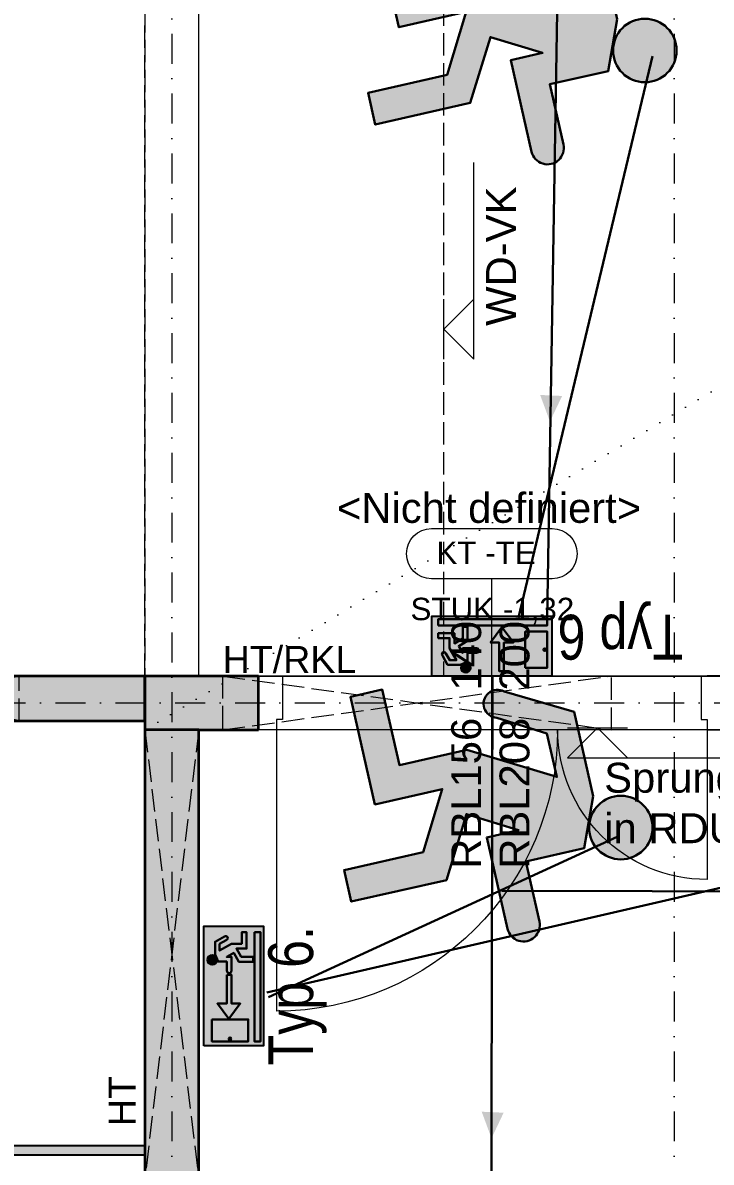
# Model space of a CAD drawing. Header units: millimetres. Extents: x 32522367 to 32638135, y 41424826 to 41540167.
# Drawn here: x 32553661 to 32555962, y 41517788 to 41521597 of the extents above; entities that cross this region are included whole.
import ezdxf
from ezdxf.enums import TextEntityAlignment as Align

# ---------------------------------------------------------------- set-up
doc = ezdxf.new("R2010")
doc.units = ezdxf.units.MM
for name, pattern in [('Punktlinie weit', [0.05, 0, -0.05]), ('Raster', [0.2, 0.1, -0.05, 0, -0.05]), ('Strichlinie eng', [0.1, 0.075, -0.025]), ('Strichlinie weit', [0.2, 0.15, -0.05]), ('Untersicht', [0.1, 0.075, -0.025])]:
    doc.linetypes.add(name, pattern=pattern)
for name, color, linetype in [('000 Achsraster Haupt', 251, 'Continuous'), ('120 Wand Innen tragend', 251, 'Continuous'), ('130 Wand Innen', 251, 'Continuous'), ('215 DVK darüber', 251, 'Continuous'), ('220 Bodenaufbau', 251, 'Continuous'), ('240 Unterdaemmung', 251, 'Continuous'), ('811 Raum 2.Erschließung_ Nebenräume_Allg.räume_Technik', 251, 'Continuous'), ('955 Polierplan Beschriftung', 251, 'Continuous'), ('956 Fensternummer', 251, 'Continuous'), ('Archicad Tür-Marker', 251, 'Continuous'), ('Archicad Türen', 251, 'Continuous'), ('dp_GE_SIBEL', 80, 'Continuous')]:
    doc.layers.add(name, color=color, linetype=linetype)
for name, color, linetype, lineweight in [('000 Achsraster Haupt_Stift_Nr__1', 251, 'Continuous', 13), ('120 Wand Innen tragend_Stift_Nr__1', 251, 'Continuous', 13), ('120 Wand Innen tragend_Stift_Nr__23', 251, 'Continuous', 13), ('120 Wand Innen tragend_Stift_Nr__24', 251, 'Continuous', 13), ('120 Wand Innen tragend_Stift_Nr__6', 251, 'Continuous', 13), ('120 Wand Innen tragend_Stift_Nr__8', 251, 'Continuous', 35), ('130 Wand Innen_Stift_Nr__26', 251, 'Continuous', 13), ('130 Wand Innen_Stift_Nr__7', 251, 'Continuous', 25), ('215 DVK darüber_Stift_Nr__17', 251, 'Continuous', 18), ('220 Bodenaufbau_Stift_Nr__6', 251, 'Continuous', 13), ('240 Unterdaemmung_Stift_Nr__1', 251, 'Continuous', 13), ('240 Unterdaemmung_Stift_Nr__6', 251, 'Continuous', 13), ('955 Polierplan Beschriftung_Stift_Nr__1', 251, 'Continuous', 13), ('956 Durchbruch Beschriftung_Stift_Nr__61', 251, 'Continuous', 25), ('956 Fensternummer_Stift_Nr__1', 251, 'Continuous', 13), ('970 Brandschutz Beschriftung.Texte_ Bemaßung_ Symbole_ Fluchtwege_Stift_Nr__121', 251, 'Continuous', 13), ('Archicad Tür-Marker_Stift_Nr__1', 251, 'Continuous', 13), ('Archicad Türen_Stift_Nr__1', 251, 'Continuous', 13), ('Archicad Türen_Stift_Nr__7', 251, 'Continuous', 25), ('Archicad Türen_Stift_Nr__8', 251, 'Continuous', 35), ('dp_GE_ST_Attribut_Attribut1', 250, 'Continuous', 5)]:
    doc.layers.add(name, color=color, linetype=linetype, lineweight=lineweight)
doc.layers.add('E2_LEHR_MENSCH_NATIVE', color=112, linetype='Continuous', lineweight=35, true_color=0x20dd55)
doc.layers.add('E2_LEHR_WEG_B_INTERPRETATION', color=112, linetype='Continuous', lineweight=80, true_color=0x20dd55)
doc.layers.add('E_NACHRTECH', color=3, linetype='Continuous', true_color=0x00fa00)
doc.styles.add('DPG_TXT', font='arial.ttf', dxfattribs={"width": 0.8})
doc.styles.add('ERSTELLTER_STIL_1', font='arial.ttf')

# ---------------------------------------------------------------- blocks, each defined once
blk = doc.blocks.new('9809550')
at = {"color": 18, "lineweight": 30, "true_color": 0x000000}
for points in [[(423921.7, 99168.8), (423956.8, 99168.8), (423956.8, 99202.9), (423984.5, 99214.5), (424033.7, 99214.5), (424053.8, 99178.3)], [(424040.2, 99170.9), (424025.2, 99196.7), (423999.7, 99196.8), (424026.2, 99150.3), (424026.2, 99110.9), (424070.2, 99110.9), (424070.2, 99092.3), (424007.5, 99092.3), (424007.5, 99131.7), (423975, 99113.1), (423975, 99067), (423956.5, 99067), (423956.5, 99122.4), (423990.5, 99141.9), (423975.1, 99168.8), (423975.1, 99150.2), (423921.7, 99150.3)]]:
    blk.add_lwpolyline(points, dxfattribs=at)
blk.add_circle((423963.6, 99225.9), 18.1, dxfattribs=at)
for centre, radius, start, end in [((423921.7, 99159.5), 9.27, 89.9849, 270.0151), ((424047.8, 99173.1), 7.96, 195.7299, 41.4005)]:
    blk.add_arc(centre, radius, start, end, dxfattribs=at)
blk = doc.blocks.new('RIVO_ARR_left')
at = {"true_color": 0x56c81e}
h = blk.add_hatch(color=72, dxfattribs=at)
h.dxf.hatch_style = 1
h.paths.add_polyline_path([(2487.16, 1644.96), (2487.16, 1636.12), (2504.83, 1636.12), (2504.83, 1644.96)])
h.paths.add_polyline_path([(2497.62, 1641.55), (2497.63, 1640.85), (2493.39, 1640.85), (2493.39, 1639.56), (2491.13, 1641.24), (2493.4, 1642.94), (2493.4, 1641.55)], flags=16)
h.paths.add_polyline_path([(2498.26, 1641.55), (2499.6, 1641.55), (2499.6, 1642.85), (2500.12, 1643.09, -0.535619), (2499.17, 1643.72, -1), (2500.55, 1643.72, -0.302406), (2500.12, 1643.09), (2500.66, 1643.29), (2502.53, 1643.29), (2503.29, 1641.91, -1.25347), (2502.78, 1641.63), (2502.2, 1642.61), (2501.24, 1642.61), (2502.24, 1640.84), (2502.24, 1639.34), (2503.92, 1639.34), (2503.92, 1638.63), (2501.53, 1638.63), (2501.53, 1640.13), (2500.29, 1639.43), (2500.29, 1637.67), (2499.59, 1637.67), (2499.59, 1639.78), (2500.88, 1640.52), (2500.3, 1641.55), (2500.3, 1640.84), (2498.26, 1640.84, -1)], flags=16)
h.paths.add_polyline_path([(2491.07, 1638.39), (2487.82, 1638.39), (2487.82, 1643.74), (2491.07, 1643.74)], flags=16)
h.paths.add_polyline_path([(2503.92, 1637.48), (2503.92, 1636.57), (2487.82, 1636.57), (2487.82, 1637.48)], flags=16)
h.paths.add_polyline_path([(2488.38, 1641.07, -1), (2488, 1641.07, -1)], flags=0)
at = {"true_color": 0xffffff}
h = blk.add_hatch(color=7, dxfattribs=at)
h.dxf.hatch_style = 1
h.paths.add_polyline_path([(2487.82, 1638.39), (2491.07, 1638.39), (2491.07, 1643.74), (2487.82, 1643.74)])
h.paths.add_polyline_path([(2488.38, 1641.07, -1), (2488, 1641.07, -1)], flags=16)
h = blk.add_hatch(color=7, dxfattribs=at)
h.dxf.hatch_style = 1
h.paths.add_polyline_path([(2500.55, 1643.72, 1), (2499.17, 1643.72, 1)])
h = blk.add_hatch(color=7, dxfattribs=at)
h.dxf.hatch_style = 1
h.paths.add_polyline_path([(2493.39, 1639.56), (2493.39, 1640.85), (2497.63, 1640.85), (2497.62, 1641.55), (2493.4, 1641.55), (2493.4, 1642.94), (2491.13, 1641.24)])
h = blk.add_hatch(color=7, dxfattribs=at)
h.dxf.hatch_style = 1
h.paths.add_polyline_path([(2500.88, 1640.52), (2499.59, 1639.78), (2499.59, 1637.67), (2500.29, 1637.67), (2500.29, 1639.43), (2501.53, 1640.13), (2501.53, 1638.63), (2503.92, 1638.63), (2503.92, 1639.34), (2502.24, 1639.34), (2502.24, 1640.84), (2501.24, 1642.61), (2502.2, 1642.61), (2502.78, 1641.63, 1.25347), (2503.29, 1641.91), (2502.53, 1643.29), (2500.66, 1643.29), (2499.6, 1642.85), (2499.6, 1641.55), (2498.26, 1641.55, 1), (2498.26, 1640.84), (2500.3, 1640.84), (2500.3, 1641.55)])
h = blk.add_hatch(color=7, dxfattribs=at)
h.dxf.hatch_style = 1
h.paths.add_polyline_path([(2488.38, 1641.07, 1), (2488, 1641.07, 1)])
h = blk.add_hatch(color=7, dxfattribs=at)
h.dxf.hatch_style = 1
h.paths.add_polyline_path([(2487.82, 1637.48), (2487.82, 1636.57), (2503.92, 1636.57), (2503.92, 1637.48)])
blk.add_lwpolyline([(2487.16, 1644.96), (2504.83, 1644.96), (2504.83, 1636.12), (2487.16, 1636.12)], close=True)
at = {"color": 18, "lineweight": 30, "true_color": 0x000000}
for points in [[(2491.07, 1643.74), (2487.82, 1643.74), (2487.82, 1638.39), (2491.07, 1638.39)], [(2503.92, 1637.48), (2487.82, 1637.48), (2487.82, 1636.57), (2503.92, 1636.57)]]:
    blk.add_lwpolyline(points, close=True, dxfattribs=at)
blk.add_lwpolyline([(2497.62, 1641.55), (2493.4, 1641.55), (2493.4, 1642.94), (2491.13, 1641.24), (2493.39, 1639.56), (2493.39, 1640.85), (2497.63, 1640.85), (2497.62, 1641.55)], dxfattribs=at)
blk.add_circle((2488.19, 1641.07), 0.19, dxfattribs=at)
at = {"xscale": 0.0381026673526157, "yscale": 0.0381026673526157, "zscale": 0.0381026673526157}
blk.add_blockref('9809550', (-13654.29, -2137.05), dxfattribs=at)
blk = doc.blocks.new('RIVO_ARR_down')
at = {"true_color": 0x56c81e}
h = blk.add_hatch(color=72, dxfattribs=at)
h.dxf.hatch_style = 1
h.paths.add_polyline_path([(2487.16, 1656.78), (2487.16, 1647.95), (2504.83, 1647.95), (2504.83, 1656.78)])
h.paths.add_polyline_path([(2496.19, 1651.84), (2494.51, 1649.58), (2492.81, 1651.85), (2494.2, 1651.85), (2494.2, 1656.07), (2494.9, 1656.08), (2494.9, 1651.84)], flags=16)
h.paths.add_polyline_path([(2498.26, 1653.37), (2499.6, 1653.37), (2499.6, 1654.67), (2500.12, 1654.91, -0.535619), (2499.17, 1655.55, -1), (2500.55, 1655.55, -0.302406), (2500.12, 1654.91), (2500.66, 1655.11), (2502.53, 1655.11), (2503.29, 1653.73, -1.25347), (2502.78, 1653.45), (2502.2, 1654.43), (2501.24, 1654.44), (2502.24, 1652.67), (2502.24, 1651.16), (2503.92, 1651.16), (2503.92, 1650.46), (2501.53, 1650.46), (2501.53, 1651.96), (2500.29, 1651.25), (2500.29, 1649.49), (2499.59, 1649.49), (2499.59, 1651.6), (2500.88, 1652.34), (2500.3, 1653.37), (2500.3, 1652.66), (2498.26, 1652.67, -1)], flags=16)
h.paths.add_polyline_path([(2503.92, 1649.3), (2503.92, 1648.39), (2487.82, 1648.39), (2487.82, 1649.3)], flags=16)
h.paths.add_polyline_path([(2491.07, 1650.21), (2487.82, 1650.21), (2487.82, 1655.56), (2491.07, 1655.56)], flags=16)
h.paths.add_polyline_path([(2488, 1652.89, -1), (2488.38, 1652.89, -1)], flags=0)
at = {"true_color": 0xffffff}
h = blk.add_hatch(color=7, dxfattribs=at)
h.dxf.hatch_style = 1
h.paths.add_polyline_path([(2487.82, 1655.56), (2487.82, 1650.21), (2491.07, 1650.21), (2491.07, 1655.56)])
h.paths.add_polyline_path([(2488.38, 1652.89, -1), (2488, 1652.89, -1)], flags=16)
h = blk.add_hatch(color=7, dxfattribs=at)
h.dxf.hatch_style = 1
h.paths.add_polyline_path([(2494.9, 1651.84), (2494.9, 1656.08), (2494.2, 1656.07), (2494.2, 1651.85), (2492.81, 1651.85), (2494.51, 1649.58), (2496.19, 1651.84)])
h = blk.add_hatch(color=7, dxfattribs=at)
h.dxf.hatch_style = 1
h.paths.add_polyline_path([(2499.6, 1653.37), (2498.26, 1653.37, 1), (2498.26, 1652.67), (2500.3, 1652.66), (2500.3, 1653.37), (2500.88, 1652.34), (2499.59, 1651.6), (2499.59, 1649.49), (2500.29, 1649.49), (2500.29, 1651.25), (2501.53, 1651.96), (2501.53, 1650.46), (2503.92, 1650.46), (2503.92, 1651.16), (2502.24, 1651.16), (2502.24, 1652.67), (2501.24, 1654.44), (2502.2, 1654.43), (2502.78, 1653.45, 1.25347), (2503.29, 1653.73), (2502.53, 1655.11), (2500.66, 1655.11), (2499.6, 1654.67)])
h = blk.add_hatch(color=7, dxfattribs=at)
h.dxf.hatch_style = 1
h.paths.add_polyline_path([(2499.17, 1655.55, 1), (2500.55, 1655.55, 1)])
h = blk.add_hatch(color=7, dxfattribs=at)
h.dxf.hatch_style = 1
h.paths.add_polyline_path([(2488, 1652.89, 1), (2488.38, 1652.89, 1)])
h = blk.add_hatch(color=7, dxfattribs=at)
h.dxf.hatch_style = 1
h.paths.add_polyline_path([(2487.82, 1649.3), (2487.82, 1648.39), (2503.92, 1648.39), (2503.92, 1649.3)])
blk.add_lwpolyline([(2487.16, 1656.78), (2504.83, 1656.78), (2504.83, 1647.95), (2487.16, 1647.95)], close=True)
at = {"color": 18, "lineweight": 30, "true_color": 0x000000}
for points in [[(2491.07, 1655.56), (2487.82, 1655.56), (2487.82, 1650.21), (2491.07, 1650.21)], [(2503.92, 1649.3), (2487.82, 1649.3), (2487.82, 1648.39), (2503.92, 1648.39)]]:
    blk.add_lwpolyline(points, close=True, dxfattribs=at)
blk.add_lwpolyline([(2494.2, 1656.07), (2494.2, 1651.85), (2492.81, 1651.85), (2494.51, 1649.58), (2496.19, 1651.84), (2494.9, 1651.84), (2494.9, 1656.08), (2494.2, 1656.07)], dxfattribs=at)
blk.add_circle((2488.19, 1652.89), 0.19, dxfattribs=at)
at = {"xscale": 0.0381026673526157, "yscale": 0.0381026673526157, "zscale": 0.0381026673526157}
blk.add_blockref('9809550', (-13654.29, -2125.22), dxfattribs=at)
blk = doc.blocks.new('Decke_5', base_point=(22.3658, 74.4142))
at = {"layer": '240 Unterdaemmung_Stift_Nr__6', "color": 7, "linetype": 'Strichlinie eng', "lineweight": 13, "flags": 128}
blk.add_lwpolyline([(30.6554, 75.3157), (31.9229, 79.6336), (24.5347, 81.8024), (22.3658, 74.4142), (29.7541, 72.2453), (30.3737, 74.3562)], dxfattribs=at)
blk = doc.blocks.new('Decke_16', base_point=(24.3313, 82.1748))
at = {"layer": '220 Bodenaufbau_Stift_Nr__6', "color": 7, "linetype": 'Continuous', "lineweight": 13, "flags": 128}
blk.add_lwpolyline([(59.3435, 55.1382), (36.9197, 61.7208), (37.2409, 62.8147), (35.5329, 63.316), (36.3329, 66.0411), (34.577, 66.5565), (35.7318, 70.4905), (29.7541, 72.2453), (27.0697, 63.1012), (28.6817, 62.628), (28.1015, 60.6514), (28.9938, 60.3894), (28.2727, 57.9331), (27.6682, 58.1105), (26.8711, 55.3951), (27.7443, 55.1388), (27.4133, 54.0114)], dxfattribs=at)
blk = doc.blocks.new('Decke_17', base_point=(29.8761, 72.0219))
at = {"layer": '220 Bodenaufbau_Stift_Nr__6', "color": 7, "linetype": 'Continuous', "lineweight": 13, "flags": 128}
blk.add_lwpolyline([(29.8761, 72.0219), (27.2931, 63.2232), (36.3893, 60.5529), (37.0343, 62.7502), (35.2976, 63.26), (35.4075, 63.6343), (34.2273, 63.9807), (34.1174, 63.6065), (33.5705, 63.7671), (35.5084, 70.3685)], close=True, dxfattribs=at)
blk = doc.blocks.new('Decke_18', base_point=(20.5208, 68.1293))
at = {"layer": '240 Unterdaemmung_Stift_Nr__6', "color": 7, "linetype": 'Strichlinie eng', "lineweight": 13, "flags": 128}
blk.add_lwpolyline([(20.5208, 68.1293), (23.4282, 67.2758), (23.0846, 66.1053), (27.5655, 64.7899), (29.7118, 72.1014), (22.3236, 74.2702)], close=True, dxfattribs=at)
blk = doc.blocks.new('Decke_30', base_point=(31.7613, 79.0832))
at = {"layer": '240 Unterdaemmung_Stift_Nr__6', "color": 7, "linetype": 'Strichlinie eng', "lineweight": 13, "flags": 128}
blk.add_lwpolyline([(31.7613, 79.0832), (29.7541, 72.2453), (30.7136, 71.9636), (32.7209, 78.8015)], dxfattribs=at)
blk = doc.blocks.new('Öffnung_48')
at = {"layer": '120 Wand Innen tragend_Stift_Nr__1', "color": 7, "linetype": 'Untersicht', "lineweight": 13}
for p, q in [((30.0035, 72.1721), (31.2002, 71.6332)), ((29.9528, 71.9994), (31.2509, 71.8059))]:
    blk.add_line(p, q, dxfattribs=at)
at = {"layer": '120 Wand Innen tragend_Stift_Nr__6', "color": 7, "linetype": 'Untersicht', "lineweight": 13, "flags": 128}
for points in [[(30.0035, 72.1721), (29.9528, 71.9994)], [(31.2002, 71.6332), (31.2509, 71.8059)]]:
    blk.add_lwpolyline(points, dxfattribs=at)
at = {"layer": '120 Wand Innen tragend_Stift_Nr__8', "color": 7, "linetype": 'Continuous', "lineweight": 35, "flags": 128}
for points in [[(30.1187, 72.1383), (30.0035, 72.1721)], [(29.9528, 71.9994), (30.068, 71.9656)]]:
    blk.add_lwpolyline(points, dxfattribs=at)
blk = doc.blocks.new('Öffnung_52')
at = {"layer": '120 Wand Innen tragend_Stift_Nr__1', "color": 7, "linetype": 'Untersicht', "lineweight": 13}
for p, q in [((29.3088, 72.2197), (28.7753, 72.5326)), ((29.351, 72.3636), (28.733, 72.3887))]:
    blk.add_line(p, q, dxfattribs=at)
at = {"layer": '120 Wand Innen tragend_Stift_Nr__6', "color": 7, "linetype": 'Untersicht', "lineweight": 13, "flags": 128}
for points in [[(28.7753, 72.5326), (28.733, 72.3887)], [(29.3088, 72.2197), (29.351, 72.3636)]]:
    blk.add_lwpolyline(points, dxfattribs=at)
at = {"layer": '120 Wand Innen tragend_Stift_Nr__8', "color": 7, "linetype": 'Continuous', "lineweight": 35, "flags": 128}
for points in [[(29.351, 72.3636), (28.7753, 72.5326)], [(28.733, 72.3887), (29.3088, 72.2197)]]:
    blk.add_lwpolyline(points, dxfattribs=at)
blk = doc.blocks.new('Zargentür 2-Fl 27')
at = {"layer": 'Archicad Türen_Stift_Nr__1', "color": 7, "linetype": 'Continuous', "lineweight": 13}
for p, q in [((-0.72, 0.0001), (-0.72, 0.9401)), ((0.72, 0.0001), (0.72, 0.5001)), ((-0.72, 0.0001), (-0.7801, 0.0001)), ((-0.7801, 0.0001), (-0.7801, 0)), ((-0.7801, 0), (-0.78, 0)), ((-0.78, 0), (-0.78, -0.18)), ((-0.72, -0.0349), (-0.72, 0.0001)), ((0.72, -0.0349), (0.72, 0.0001)), ((0.72, 0.0001), (0.7801, 0.0001)), ((0.7801, 0), (0.78, 0)), ((0.78, 0), (0.78, -0.18)), ((0.7801, 0.0001), (0.7801, 0)), ((-0.7, -0.0349), (-0.72, -0.0349)), ((-0.7, -0.18), (-0.7, -0.0349)), ((0.7, -0.18), (0.7, -0.0349)), ((0.7, -0.0349), (0.72, -0.0349)), ((-0.78, -0.18), (-0.7801, -0.18)), ((-0.7801, -0.18), (-0.7801, -0.1801)), ((-0.7801, -0.1801), (-0.72, -0.1801)), ((-0.72, -0.1801), (-0.72, -0.18)), ((-0.72, -0.18), (-0.7, -0.18)), ((0.72, -0.18), (0.7, -0.18)), ((0.72, -0.1801), (0.72, -0.18)), ((0.7801, -0.1801), (0.72, -0.1801)), ((0.78, -0.18), (0.7801, -0.18)), ((0.7801, -0.18), (0.7801, -0.1801))]:
    blk.add_line(p, q, dxfattribs=at)
for centre, radius, start, end in [((-0.72, 0.0001), 0.94, 0, 90), ((0.72, 0.0001), 0.5, 90, 180)]:
    blk.add_arc(centre, radius, start, end, dxfattribs=at)
at = {"layer": 'Archicad Türen_Stift_Nr__8', "color": 7, "linetype": 'Continuous', "lineweight": 35}
for p, q in [((-0.78, 0), (-0.78, -0.18)), ((-0.78, 0), (-0.78, -0.18)), ((0.78, 0), (0.78, -0.18)), ((0.78, 0), (0.78, -0.18))]:
    blk.add_line(p, q, dxfattribs=at)
blk = doc.blocks.new('T Marker AUT 27_4')
at = {"layer": 'Archicad Tür-Marker_Stift_Nr__1', "color": 7, "linetype": 'Continuous', "lineweight": 13}
blk.add_line((0, -0.405), (0, 0.075), dxfattribs=at)
at = {"layer": 'Archicad Tür-Marker_Stift_Nr__1', "color": 7, "lineweight": 13, "style": 'ERSTELLTER_STIL_1'}
for tag, height, rotation, p in [('AC_SillPrefix_STUK', 0.075, 180, (0.2687, 0.2696)), ('DUMMY_268', 0.05, 180, (-0.2687, 0.2084)), ('DUMMY_273', 0.1, 270, (-0.165, 0.1814)), ('DUMMY_271', 0.1, 270, (-0.0036, 0.1052)), ('DUMMY_274', 0.0667, 270, (-0.0983, -0.08)), ('DUMMY_272', 0.0667, 270, (0.0631, -0.08)), ('widthPrefix1st50_1', 0.1, 270, (-0.165, -0.1475)), ('widthPrefix1st50_0', 0.1, 270, (-0.0036, -0.1474)), ('DUMMY_270', 0.0667, 270, (-0.0983, -0.6756)), ('DUMMY_269', 0.0667, 270, (0.0631, -0.6756))]:
    blk.add_attdef(tag, text='', height=height, rotation=rotation, dxfattribs=at).set_placement(p, align=Align.BOTTOM_LEFT)
blk = doc.blocks.new('Wand_31', base_point=(29.9268, 72.1946))
at = {"layer": '120 Wand Innen tragend_Stift_Nr__24', "linetype": 'Continuous', "lineweight": 13}
for points in [[(29.7034, 72.0726), (29.8761, 72.0219), (29.7541, 72.2453)], [(29.9268, 72.1946), (29.7541, 72.2453), (29.8761, 72.0219)], [(29.9268, 72.1946), (29.8761, 72.0219), (30.068, 71.9656), (30.1187, 72.1383)]]:
    blk.add_hatch(color=92, dxfattribs=at).paths.add_polyline_path(points)
at = {"layer": '120 Wand Innen tragend_Stift_Nr__8', "color": 7, "linetype": 'Continuous', "lineweight": 35}
blk.add_line((30.068, 71.9656), (30.1187, 72.1383), dxfattribs=at)
at = {"layer": '120 Wand Innen tragend_Stift_Nr__8', "color": 7, "linetype": 'Continuous', "lineweight": 35, "flags": 128}
for points in [[(29.7541, 72.2453), (29.7034, 72.0726)], [(30.0035, 72.1721), (29.7541, 72.2453)], [(29.8761, 72.0219), (30.068, 71.9656)]]:
    blk.add_lwpolyline(points, dxfattribs=at)
at = {"layer": 'Archicad Tür-Marker', "color": 7, "lineweight": 13}
ref = blk.add_blockref('T Marker AUT 27_4', (30.8671, 71.9186), dxfattribs=dict(at, rotation=343.6400974557893))
ref.add_attrib('widthPrefix1st50', 'RBL156', dxfattribs={"layer": 'Archicad Tür-Marker_Stift_Nr__1', "color": 7, "lineweight": 13, "height": 0.1, "rotation": 73.6401, "style": 'ERSTELLTER_STIL_1'}).set_placement((30.6802, 71.3019), align=Align.BOTTOM_LEFT)
ref.add_attrib('widthPrefix1st50_1', 'RBL208', dxfattribs={"layer": 'Archicad Tür-Marker_Stift_Nr__1', "color": 7, "lineweight": 13, "height": 0.1, "rotation": 73.6401, "style": 'ERSTELLTER_STIL_1'}).set_placement((30.8351, 71.2565), align=Align.BOTTOM_LEFT)
ref.add_attrib('AC_SillPrefix_STUK', 'STUK -1,32', dxfattribs={"layer": 'Archicad Tür-Marker_Stift_Nr__1', "color": 7, "lineweight": 13, "height": 0.075, "rotation": 343.6401, "style": 'ERSTELLTER_STIL_1'}).set_placement((30.6525, 72.1526), align=Align.BOTTOM_LEFT)
ref.add_attrib('DUMMY_271', '140', dxfattribs={"layer": 'Archicad Tür-Marker_Stift_Nr__1', "color": 7, "lineweight": 13, "height": 0.1, "rotation": 73.6401, "style": 'ERSTELLTER_STIL_1'}).set_placement((30.848, 71.8734), align=Align.BOTTOM_LEFT)
ref.add_attrib('DUMMY_273', '200', dxfattribs={"layer": 'Archicad Tür-Marker_Stift_Nr__1', "color": 7, "lineweight": 13, "height": 0.1, "rotation": 73.6401, "style": 'ERSTELLTER_STIL_1'}).set_placement((31.0029, 71.8279), align=Align.BOTTOM_LEFT)
at = {"layer": 'Archicad Türen', "color": 7, "linetype": 'Continuous', "lineweight": 13, "xscale": -0.9999999999999998, "rotation": 163.6400974557894}
blk.add_blockref('Zargentür 2-Fl 27', (30.8164, 71.7459), dxfattribs=at)
blk = doc.blocks.new('Wand_34', base_point=(29.7541, 72.2453))
at = {"layer": '120 Wand Innen tragend_Stift_Nr__23', "linetype": 'Continuous', "lineweight": 13}
blk.add_hatch(color=91, dxfattribs=at).paths.add_polyline_path([(29.7541, 72.2453), (22.3658, 74.4142), (22.3236, 74.2702), (29.7118, 72.1014)])
at = {"layer": '120 Wand Innen tragend_Stift_Nr__8', "color": 7, "linetype": 'Continuous', "lineweight": 35, "flags": 128}
for points in [[(29.7541, 72.2453), (29.351, 72.3636)], [(29.3088, 72.2197), (29.7118, 72.1014)], [(29.7118, 72.1014), (29.7541, 72.2453)]]:
    blk.add_lwpolyline(points, dxfattribs=at)
blk = doc.blocks.new('Blockrahmentür 1-Fl 27_3')
at = {"layer": 'Archicad Türen_Stift_Nr__1', "color": 7, "linetype": 'Continuous', "lineweight": 13}
for p, q in [((0.425, 0), (0.425, 0.85)), ((-0.425, -0.02), (-0.425, 0)), ((-0.425, 0), (-0.42, 0)), ((-0.42, 0), (-0.42, -0.03)), ((0.425, 0), (0.42, 0)), ((0.42, 0), (0.42, -0.03)), ((0.425, -0.02), (0.425, 0)), ((-0.4, -0.02), (-0.425, -0.02)), ((-0.42, -0.03), (-0.4, -0.03)), ((-0.4, -0.03), (-0.4, -0.02)), ((0.4, -0.03), (0.4, -0.02)), ((0.4, -0.02), (0.425, -0.02)), ((0.42, -0.03), (0.4, -0.03))]:
    blk.add_line(p, q, dxfattribs=at)
blk.add_arc((0.425, 0), 0.85, 90, 180, dxfattribs=at)
at = {"layer": 'Archicad Türen_Stift_Nr__7', "color": 7, "linetype": 'Continuous', "lineweight": 25}
for p, q in [((-0.42, 0), (-0.42, -0.03)), ((-0.42, 0), (-0.42, -0.03)), ((0.42, 0), (0.42, -0.03)), ((0.42, 0), (0.42, -0.03))]:
    blk.add_line(p, q, dxfattribs=at)
blk = doc.blocks.new('T Marker AUT 27_3')
at = {"layer": 'Archicad Tür-Marker_Stift_Nr__1', "color": 7, "linetype": 'Continuous', "lineweight": 13}
blk.add_line((0, -0.255), (0, 0), dxfattribs=at)
at = {"layer": 'Archicad Tür-Marker_Stift_Nr__1', "color": 7, "lineweight": 13, "style": 'ERSTELLTER_STIL_1'}
for tag, height, p in [('DUMMY_270', 0.1, (-0.165, 0.0026)), ('DUMMY_268', 0.1, (0.0264, 0.0026)), ('DUMMY_269', 0.0667, (0.0931, -0.1825)), ('DUMMY_271', 0.0667, (-0.0983, -0.2588))]:
    blk.add_attdef(tag, text='', height=height, rotation=270, dxfattribs=at).set_placement(p, align=Align.BOTTOM_LEFT)
blk = doc.blocks.new('Wand_68', base_point=(27.8209, 71.1453))
at = {"layer": '130 Wand Innen_Stift_Nr__26', "linetype": 'Continuous', "lineweight": 13}
for points in [[(27.8438, 71.1698), (27.8353, 71.141), (27.8833, 71.127), (27.8917, 71.1558)], [(28.6893, 70.8904), (29.3034, 70.7101), (29.3118, 70.7389), (28.6977, 70.9191)]]:
    blk.add_hatch(color=5, dxfattribs=at).paths.add_polyline_path(points)
at = {"layer": '130 Wand Innen_Stift_Nr__7', "color": 7, "linetype": 'Continuous', "lineweight": 25}
for p, q in [((27.8833, 71.127), (27.8917, 71.1558)), ((28.6893, 70.8904), (28.6977, 70.9191))]:
    blk.add_line(p, q, dxfattribs=at)
at = {"layer": '130 Wand Innen_Stift_Nr__7', "color": 7, "linetype": 'Continuous', "lineweight": 25, "flags": 128}
for points in [[(27.8353, 71.141), (27.8833, 71.127)], [(27.8917, 71.1558), (27.8438, 71.1698)], [(29.3118, 70.7389), (28.6977, 70.9191)], [(28.6893, 70.8904), (29.3034, 70.7101)], [(29.3034, 70.7101), (29.3118, 70.7389)]]:
    blk.add_lwpolyline(points, dxfattribs=at)
at = {"layer": 'Archicad Tür-Marker', "color": 7, "lineweight": 13}
ref = blk.add_blockref('T Marker AUT 27_3', (28.2947, 71.0374), dxfattribs=dict(at, rotation=343.6400869475296))
ref.add_attrib('DUMMY_268', '80', dxfattribs={"layer": 'Archicad Tür-Marker_Stift_Nr__1', "color": 7, "lineweight": 13, "height": 0.1, "rotation": 73.6401, "style": 'ERSTELLTER_STIL_1'}).set_placement((28.218, 70.9024), align=Align.BOTTOM_LEFT)
ref.add_attrib('DUMMY_270', '200', dxfattribs={"layer": 'Archicad Tür-Marker_Stift_Nr__1', "color": 7, "lineweight": 13, "height": 0.1, "rotation": 73.6401, "style": 'ERSTELLTER_STIL_1'}).set_placement((28.3802, 70.7752), align=Align.BOTTOM_LEFT)
at = {"layer": 'Archicad Türen', "color": 7, "linetype": 'Continuous', "lineweight": 13, "rotation": 163.6400869475297}
blk.add_blockref('Blockrahmentür 1-Fl 27_3', (28.2863, 71.0087), dxfattribs=at)
blk = doc.blocks.new('Höhenbemaßung_50', base_point=(31.1572, 71.6526))
at = {"layer": '215 DVK darüber_Stift_Nr__17', "color": 190, "linetype": 'Continuous', "lineweight": 18, "true_color": 0x9900ff}
for p, q in [((31.0612, 71.6807), (31.2531, 71.6244)), ((31.1572, 71.6526), (31.0331, 71.5848)), ((31.225, 71.5284), (31.1572, 71.6526)), ((31.0331, 71.5848), (31.225, 71.5284)), ((31.225, 71.5284), (31.7368, 71.3782))]:
    blk.add_line(p, q, dxfattribs=at)
at = {"layer": '215 DVK darüber_Stift_Nr__17', "color": 190, "lineweight": 18, "true_color": 0x9900ff, "char_height": 0.1, "attachment_point": 7, "rotation": 343.6401, "style": 'ERSTELLTER_STIL_1'}
for s, insert in [('\\A1;{\\pql;\\fArial|b0|i0|c0|p0;\\W1.000000;Sprung}', (31.1091, 71.4097)), ('\\A1;{\\pql;\\fArial|b0|i0|c0|p0;\\W1.000000;in RDUK}', (31.0697, 71.2754))]:
    blk.add_mtext(s, dxfattribs=dict(at, insert=insert))
blk = doc.blocks.new('Höhenbemaßung_84', base_point=(31.0401, 73.076))
at = {"layer": '215 DVK darüber_Stift_Nr__17', "color": 190, "linetype": 'Continuous', "lineweight": 18, "true_color": 0x9900ff}
for p, q in [((31.1642, 73.1437), (31.293, 73.5823)), ((31.0119, 72.98), (31.0683, 73.1719)), ((31.1642, 73.1437), (31.0401, 73.076)), ((31.1079, 72.9518), (31.1642, 73.1437)), ((31.0401, 73.076), (31.1079, 72.9518))]:
    blk.add_line(p, q, dxfattribs=at)
at = {"layer": '215 DVK darüber_Stift_Nr__17', "color": 190, "lineweight": 18, "true_color": 0x9900ff, "insert": (31.274, 73.0189), "char_height": 0.1, "attachment_point": 7, "rotation": 73.6401, "style": 'ERSTELLTER_STIL_1'}
blk.add_mtext('\\A1;{\\pql;\\fArial|b0|i0|c0|p0;\\W1.000000;WD-VK}', dxfattribs=at)
blk = doc.blocks.new('Etikett_10', base_point=(30.8882, 71.9905))
at = {"layer": '956 Fensternummer_Stift_Nr__1', "color": 7, "linetype": 'Continuous', "lineweight": 13}
blk.add_line((30.8882, 71.9905), (30.9586, 72.2304), dxfattribs=at)
at = {"layer": '956 Fensternummer_Stift_Nr__1', "color": 7, "linetype": 'Continuous', "lineweight": 13, "flags": 128}
blk.add_lwpolyline([(30.7656, 72.2871, -1), (30.8128, 72.4482), (31.199, 72.3348, -1), (31.1517, 72.1737)], format="xyb", close=True, dxfattribs=at)
at = {"layer": '956 Fensternummer_Stift_Nr__1', "color": 7, "lineweight": 13, "insert": (30.9936, 72.3497), "char_height": 0.075, "attachment_point": 2, "rotation": 343.6401, "style": 'ERSTELLTER_STIL_1'}
blk.add_mtext('\\A1;{\\pqc;\\pt0,1;\\fArial|b0|i0|c0|p0;\\W1.000000;KT -TE\\fArial|b0|i0|c0|p0;\\W1.000000;\\A1{\\H.66x;\\S^  ;}\\fArial|b0|i0|c0|p0;\\W1.000000;\\fArial|b0|i0|c0|p0;\\W1.000000;\\A1{\\H.66x;\\S^  ;}\\fArial|b0|i0|c0|p0;\\W1.000000; \\fArial|b0|i0|c0|p0;\\W1.000000;\\fArial|b0|i0|c0|p0;\\W1.000000;\\fArial|b0|i0|c0|p0;\\W1.000000;\\fArial|b0|i0|c0|p0;\\W1.000000;\\fArial|b0|i0|c0|p0;\\W1.000000;\\fArial|b0|i0|c0|p0;\\W1.000000;\\fArial|b0|i0|c0|p0;\\W1.000000;\\fArial|b0|i0|c0|p0;\\W1.000000;\\fArial|b0|i0|c0|p0;\\W1.000000;\\fArial|b0|i0|c0|p0;\\W1.000000;\\fArial|b0|i0|c0|p0;\\W1.000000;\\fArial|b0|i0|c0|p0;\\W1.000000;\\fArial|b0|i0|c0|p0;\\W1.000000;\\fArial|b0|i0|c0|p0;\\W1.000000;\\fArial|b0|i0|c0|p0;\\W1.000000;\\fArial|b0|i0|c0|p0;\\W1.000000;\\fArial|b0|i0|c0|p0;\\W1.000000;\\fArial|b0|i0|c0|p0;\\W1.000000;\\fArial|b0|i0|c0|p0;\\W1.000000;\\fArial|b0|i0|c0|p0;\\W1.000000;\\fArial|b0|i0|c0|p0;\\W1.000000;\\fArial|b0|i0|c0|p0;\\W1.000000;\\fArial|b0|i0|c0|p0;\\W1.000000;\\fArial|b0|i0|c0|p0;\\W1.000000;\\fArial|b0|i0|c0|p0;\\W1.000000;\\fArial|b0|i0|c0|p0;\\W1.000000;\\fArial|b0|i0|c0|p0;\\W1.000000;\\fArial|b0|i0|c0|p0;\\W1.000000;\\fArial|b0|i0|c0|p0;\\W1.000000;\\fArial|b0|i0|c0|p0;\\W1.000000;\\fArial|b0|i0|c0|p0;\\W1.000000;\\fArial|b0|i0|c0|p0;\\W1.000000;\\fArial|b0|i0|c0|p0;\\W1.000000;\\fArial|b0|i0|c0|p0;\\W1.000000;\\fArial|b0|i0|c0|p0;\\W1.000000;\\fArial|b0|i0|c0|p0;\\W1.000000;\\fArial|b0|i0|c0|p0;\\W1.000000;\\fArial|b0|i0|c0|p0;\\W1.000000;\\fArial|b0|i0|c0|p0;\\W1.000000;\\fArial|b0|i0|c0|p0;\\W1.000000;\\fArial|b0|i0|c0|p0;\\W1.000000;\\fArial|b0|i0|c0|p0;\\W1.000000;\\fArial|b0|i0|c0|p0;\\W1.000000;}', dxfattribs=at)
blk = doc.blocks.new('Etikett_39', base_point=(30.7605, 73.4704))
at = {"layer": '955 Polierplan Beschriftung_Stift_Nr__1', "color": 7, "linetype": 'Punktlinie weit', "lineweight": 13}
blk.add_line((29.7034, 72.0726), (45.1623, 76.0597), dxfattribs=at)
blk = doc.blocks.new('Öffnung_329')
at = {"layer": '120 Wand Innen tragend_Stift_Nr__1', "color": 7, "linetype": 'Untersicht', "lineweight": 13}
for p, q in [((29.7034, 72.0726), (29.4536, 70.5826)), ((29.8761, 72.0219), (29.2808, 70.6333))]:
    blk.add_line(p, q, dxfattribs=at)
at = {"layer": '120 Wand Innen tragend_Stift_Nr__6', "color": 7, "linetype": 'Untersicht', "lineweight": 13, "flags": 128}
blk.add_lwpolyline([(29.2808, 70.6333), (29.4536, 70.5826)], dxfattribs=at)
at = {"layer": '120 Wand Innen tragend_Stift_Nr__8', "color": 7, "linetype": 'Continuous', "lineweight": 35, "flags": 128}
for points in [[(29.7034, 72.0726), (29.2808, 70.6333)], [(29.8761, 72.0219), (29.7034, 72.0726)], [(29.4536, 70.5826), (29.8761, 72.0219)]]:
    blk.add_lwpolyline(points, dxfattribs=at)
blk = doc.blocks.new('Wand_597', base_point=(29.9268, 72.1946))
at = {"layer": '120 Wand Innen tragend_Stift_Nr__24', "linetype": 'Continuous', "lineweight": 13}
blk.add_hatch(color=92, dxfattribs=at).paths.add_polyline_path([(29.1794, 70.2879), (29.3522, 70.2372), (29.8761, 72.0219), (29.7034, 72.0726)])
blk = doc.blocks.new('Standard-Rastermarker')
at = {"layer": '000 Achsraster Haupt_Stift_Nr__1', "color": 7, "linetype": 'Raster', "lineweight": 13}
blk.add_line((1, 0), (73, 0), dxfattribs=at)
at = {"layer": '000 Achsraster Haupt_Stift_Nr__1', "color": 7, "lineweight": 13, "style": 'ERSTELLTER_STIL_1'}
for tag, p in [('AC_MarkerText_1_0', (-0.3593, -0.0343)), ('AC_MarkerText_1_1', (74.1407, -0.0343))]:
    blk.add_attdef(tag, text='', height=0.15, rotation=90, dxfattribs=at).set_placement(p, align=Align.TOP_CENTER)
blk = doc.blocks.new('Standard-Rastermarker_8')
at = {"layer": '000 Achsraster Haupt_Stift_Nr__1', "color": 7, "linetype": 'Raster', "lineweight": 13}
blk.add_line((1, 0), (57.5713, 0), dxfattribs=at)
at = {"layer": '000 Achsraster Haupt_Stift_Nr__1', "color": 7, "lineweight": 13, "style": 'ERSTELLTER_STIL_1'}
for tag, p in [('AC_MarkerText_1_0', (-0.25, 0.075)), ('AC_MarkerText_1_1', (58.8213, 0.075))]:
    blk.add_attdef(tag, text='', height=0.15, dxfattribs=at).set_placement(p, align=Align.TOP_CENTER)
blk = doc.blocks.new('98095500')
at = {"color": 18, "lineweight": 30, "true_color": 0x000000}
for points in [[(423921.73, 99168.82), (423956.82, 99168.82), (423956.82, 99202.95), (423984.52, 99214.53), (424033.69, 99214.53), (424053.79, 99178.33)], [(424040.17, 99170.92), (424025.2, 99196.66), (423999.74, 99196.78), (424026.18, 99150.32), (424026.18, 99110.9), (424070.22, 99110.9), (424070.22, 99092.32), (424007.48, 99092.32), (424007.48, 99131.68), (423974.96, 99113.11), (423974.96, 99066.99), (423956.52, 99066.99), (423956.52, 99122.44), (423990.54, 99141.87), (423975.12, 99168.79), (423975.12, 99150.21), (423921.73, 99150.28)]]:
    blk.add_lwpolyline(points, dxfattribs=at)
blk.add_circle((423963.6, 99225.86), 18.08, dxfattribs=at)
for centre, radius, start, end in [((424047.83, 99173.07), 7.96, 195.72991, 41.40047), ((423921.73, 99159.55), 9.27, 89.9849, 270.0151)]:
    blk.add_arc(centre, radius, start, end, dxfattribs=at)
blk = doc.blocks.new('750298750')
h = blk.add_hatch(color=3)
h.paths.add_polyline_path([(426943.63, 99576.9), (426968.12, 99576.79), (426982.52, 99552.02, 1.25347), (426995.63, 99559.16), (426976.28, 99593.98), (426928.98, 99593.98), (426902.34, 99582.83), (426902.34, 99550.01), (426868.58, 99550.01, 1), (426868.59, 99532.17), (426919.94, 99532.11), (426919.94, 99549.98), (426934.78, 99524.08), (426902.06, 99505.39), (426902.06, 99452.05), (426919.79, 99452.05), (426919.79, 99496.41), (426951.07, 99514.28), (426951.07, 99476.42), (427011.43, 99476.42), (427011.43, 99494.29), (426969.06, 99494.29), (426969.06, 99532.21)])
h.paths.add_polyline_path([(426891.47, 99604.88, 1), (426926.25, 99604.88, 1)])
at = {"xscale": 0.9619413167778113, "yscale": 0.9619413167778113, "zscale": 0.9619413167778113}
blk.add_blockref('98095500', (19080.76, 4155.42), dxfattribs=at)
blk = doc.blocks.new('E2_MOL_LEHRPERSON_ZENTRIERT')
blk.add_blockref('750298750', (-426935.55, -99537.16))

msp = doc.modelspace()

# ---------------------------------------------------------------- linework, layer by layer
at = {"layer": '240 Unterdaemmung_Stift_Nr__1', "color": 7, "linetype": 'Strichlinie weit', "lineweight": 13}
msp.add_lwpolyline([(32554248.434, 41527113.478), (32554248.472, 41519413.477), (32566478.493, 41519413.539), (32566478.484, 41521133.532), (32567578.494, 41521133.538), (32567578.463, 41527213.543), (32563908.426, 41527213.535), (32563908.426, 41527113.528)], close=True, dxfattribs=at)
at = {"layer": '811 Raum 2.Erschließung_ Nebenräume_Allg.räume_Technik', "color": 254, "linetype": 'Continuous', "lineweight": 0, "true_color": 0xd3d2c7, "flags": 128}
msp.add_lwpolyline([(32546368.466, 41519413.437), (32558338.471, 41519413.498), (32558338.468, 41520015.019), (32559006.825, 41520015.022), (32559006.788, 41527113.51), (32551348.426, 41527113.471), (32551348.413, 41529713.462), (32549248.423, 41529713.459), (32549248.426, 41527113.46), (32546368.426, 41527113.437)], close=True, dxfattribs=at)
at = {"layer": '811 Raum 2.Erschließung_ Nebenräume_Allg.räume_Technik', "color": 31, "linetype": 'Continuous', "lineweight": 0, "true_color": 0xffcc66, "flags": 128}
for points in [[(32546368.544, 41504108.438), (32554068.549, 41504108.477), (32554068.489, 41516033.477), (32553478.483, 41516033.474), (32553478.482, 41516213.474), (32554068.488, 41516213.477), (32554068.473, 41519263.476), (32546368.466, 41519263.437), (32546368.518, 41509198.437), (32552538.515, 41509198.469), (32552538.516, 41509052.661), (32546368.519, 41509048.437)], [(32554068.48, 41517843.477), (32554068.473, 41519263.476), (32552538.464, 41519263.468), (32552538.471, 41517843.469)]]:
    msp.add_lwpolyline(points, close=True, dxfattribs=at)
at = {"layer": '811 Raum 2.Erschließung_ Nebenräume_Allg.räume_Technik', "color": 51, "linetype": 'Continuous', "lineweight": 0, "true_color": 0xf5ffa6, "flags": 128}
msp.add_lwpolyline([(32554248.473, 41519233.477), (32554248.519, 41510063.478), (32563728.514, 41510063.526), (32563728.502, 41512353.525), (32560118.508, 41512353.507), (32560118.474, 41519233.508)], close=True, dxfattribs=at)
at = {"layer": 'E2_LEHR_WEG_B_INTERPRETATION', "color": 112, "true_color": 0x20dd55}
for points in [[(32555422.716, 41520264.016), (32555390.031, 41520352.944), (32555463.331, 41520349.613)], [(32555227.345, 41517868.345), (32555194.66, 41517957.273), (32555267.961, 41517953.942)]]:
    msp.add_solid(points, dxfattribs=at)
at = {"layer": 'E_NACHRTECH', "color": 3, "lineweight": 30}
for points in [[(32555467.719, 41522919.285), (32555413.498, 41519603.453)], [(32555230.752, 41519413.482), (32555212.778, 41511558.413)], [(32560291.269, 41518683.916), (32555262.014, 41518695.423)]]:
    msp.add_lwpolyline(points, dxfattribs=at)
at = {"layer": 'E_NACHRTECH', "color": 4, "lineweight": 30}
for points in [[(32555765.539, 41521485.033), (32555317.942, 41519609.506)], [(32557373.781, 41519024.76), (32554476.821, 41518355.897)], [(32555647.091, 41518875.492), (32554482.194, 41518340.645)]]:
    msp.add_lwpolyline(points, dxfattribs=at)

# ---------------------------------------------------------------- block references
at = {"layer": '000 Achsraster Haupt', "color": 7, "linetype": 'Continuous', "lineweight": 18, "xscale": 1000, "yscale": 1000, "zscale": 1000}
for name, p, rotation in [('Standard-Rastermarker', (32554158.39, 41535366.571), 270.0002954042531), ('Standard-Rastermarker', (32555838.387, 41535366.579), 270.0002954042531), ('Standard-Rastermarker_8', (32539163.247, 41519323.401), 0.0002954042531608)]:
    msp.add_blockref(name, p, dxfattribs=dict(at, rotation=rotation))
at = {"layer": '120 Wand Innen tragend', "color": 7, "lineweight": 35, "xscale": 1000, "yscale": 1000, "zscale": 1000, "rotation": 16.36019999999994}
for name, p in [('Wand_34', (32554068.472, 41519413.476)), ('Wand_31', (32554248.466, 41519413.477)), ('Wand_597', (32554248.472, 41519413.477))]:
    msp.add_blockref(name, p, dxfattribs=at)
at = {"layer": '120 Wand Innen tragend', "color": 7, "linetype": 'Continuous', "lineweight": 13, "xscale": 1000, "yscale": 1000, "zscale": 1000, "rotation": 16.36019999999994}
for name in ['Öffnung_48', 'Öffnung_52', 'Öffnung_329']:
    msp.add_blockref(name, (32545868.865, 41441712.417), dxfattribs=at)
at = {"layer": '130 Wand Innen', "color": 7, "lineweight": 35, "xscale": 1000, "yscale": 1000, "zscale": 1000, "rotation": 16.36019999999994}
msp.add_blockref('Wand_68', (32552523.471, 41517813.469), dxfattribs=at)
at = {"layer": '215 DVK darüber', "color": 190, "lineweight": 18, "true_color": 0x9900ff, "xscale": 1000, "yscale": 1000, "zscale": 1000, "rotation": 16.36019999999994}
for name, p in [('Höhenbemaßung_84', (32555068.467, 41520572.741)), ('Höhenbemaßung_50', (32555581.748, 41519239.953))]:
    msp.add_blockref(name, p, dxfattribs=at)
at = {"layer": '220 Bodenaufbau', "color": 7, "linetype": 'Continuous', "lineweight": 13, "xscale": 1000, "yscale": 1000, "zscale": 1000, "rotation": 16.36019999999994}
for name, p in [('Decke_16', (32546068.423, 41527413.443)), ('Decke_17', (32554248.473, 41519233.477))]:
    msp.add_blockref(name, p, dxfattribs=at)
at = {"layer": '240 Unterdaemmung', "color": 7, "linetype": 'Strichlinie eng', "lineweight": 13, "xscale": 1000, "yscale": 1000, "zscale": 1000, "rotation": 16.36019999999994}
for name, p in [('Decke_5', (32546368.464, 41519413.439)), ('Decke_30', (32554068.437, 41526539.885)), ('Decke_18', (32546368.497, 41512863.337))]:
    msp.add_blockref(name, p, dxfattribs=at)
at = {"layer": '955 Polierplan Beschriftung', "color": 7, "linetype": 'Continuous', "lineweight": 13, "xscale": 1000, "yscale": 1000, "zscale": 1000, "rotation": 16.36019999999994}
msp.add_blockref('Etikett_39', (32554689.122, 41520872.499), dxfattribs=at)
at = {"layer": '956 Fensternummer', "color": 7, "linetype": 'Continuous', "lineweight": 13, "xscale": 1000, "yscale": 1000, "zscale": 1000, "rotation": 16.36019999999994}
msp.add_blockref('Etikett_10', (32555228.465, 41519488.482), dxfattribs=at)
at = {"layer": 'dp_GE_SIBEL'}
ref = msp.add_blockref('RIVO_ARR_down', (32611745.701, 41556928.219), dxfattribs=dict(at, xscale=22.64316256777142, yscale=22.64316256777142, rotation=179.9999999999658))
ref.add_attrib('ATTRIBUT1', 'Typ 6', dxfattribs={"layer": 'dp_GE_ST_Attribut_Attribut1', "height": 150, "rotation": 180, "style": 'DPG_TXT', "width": 0.8, "flags": 8}).set_placement((32555448.466, 41519543.482), align=Align.MIDDLE_RIGHT)
ref = msp.add_blockref('RIVO_ARR_left', (32591507.696, 41461867.457), dxfattribs=dict(at, xscale=22.64028958875175, yscale=22.64028958875175, zscale=0.9998731193572863, rotation=90))
ref.add_attrib('ATTRIBUT1', 'Typ 6.', dxfattribs={"layer": 'dp_GE_ST_Attribut_Attribut1', "height": 150, "rotation": 90, "style": 'DPG_TXT', "width": 0.8, "flags": 8}).set_placement((32554556.114, 41518577.881), align=Align.MIDDLE_RIGHT)
at = {"layer": 'E2_LEHR_MENSCH_NATIVE', "color": 112, "true_color": 0x20dd55, "xscale": -6.107755025382402, "yscale": 6.107755025382402, "rotation": 282.8054945991965}
for p in [(32555300.455, 41521571.603), (32555220.258, 41518974.13)]:
    msp.add_blockref('E2_MOL_LEHRPERSON_ZENTRIERT', p, dxfattribs=at)

# ---------------------------------------------------------------- texts
at = {"layer": '956 Durchbruch Beschriftung_Stift_Nr__61', "color": 5, "linetype": 'Continuous', "lineweight": 25, "char_height": 90, "style": 'ERSTELLTER_STIL_1'}
for s, insert, attachment_point, rotation in [('\\A1;{\\pql;\\fArial|b0|i0|c0|p0;\\W1.000000;HT/RKL}', (32554328.466, 41519422.565), 7, 0.000297), ('\\A1;{\\pql;\\fArial|b0|i0|c0|p0;\\W1.000000;HT}', (32553947.622, 41517909.016), 1, 90.000294)]:
    msp.add_mtext(s, dxfattribs=dict(at, insert=insert, attachment_point=attachment_point, rotation=rotation))
at = {"layer": '970 Brandschutz Beschriftung.Texte_ Bemaßung_ Symbole_ Fluchtwege_Stift_Nr__121', "color": 1, "linetype": 'Continuous', "lineweight": 13, "true_color": 0xe60000, "insert": (32555727.782, 41520025.398), "char_height": 100, "attachment_point": 3, "rotation": 0.000297, "style": 'ERSTELLTER_STIL_1'}
msp.add_mtext('\\A1;{\\pqr;\\fArial|b0|i0|c0|p0;\\W1.000000;<Nicht definiert>}', dxfattribs=at)

doc.saveas('drawing.dxf')
